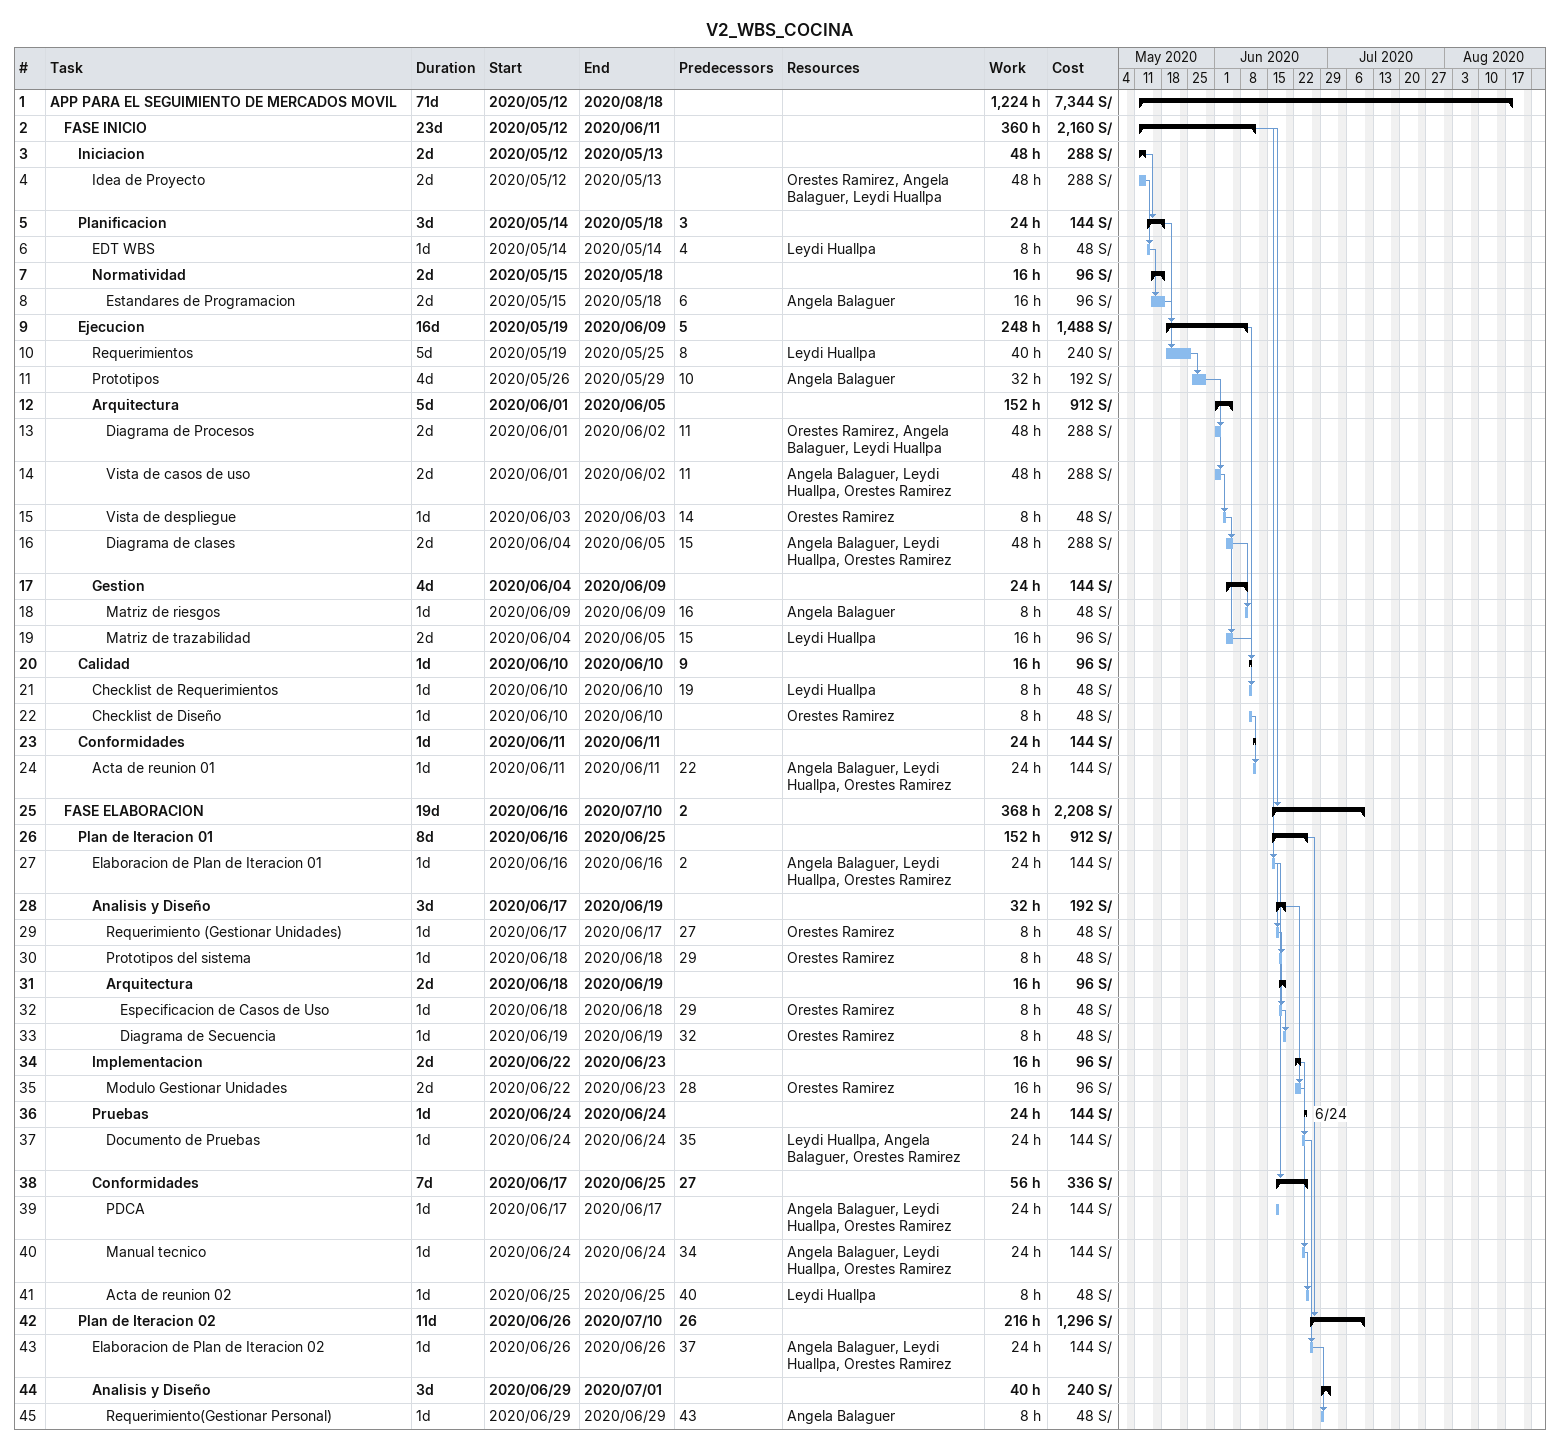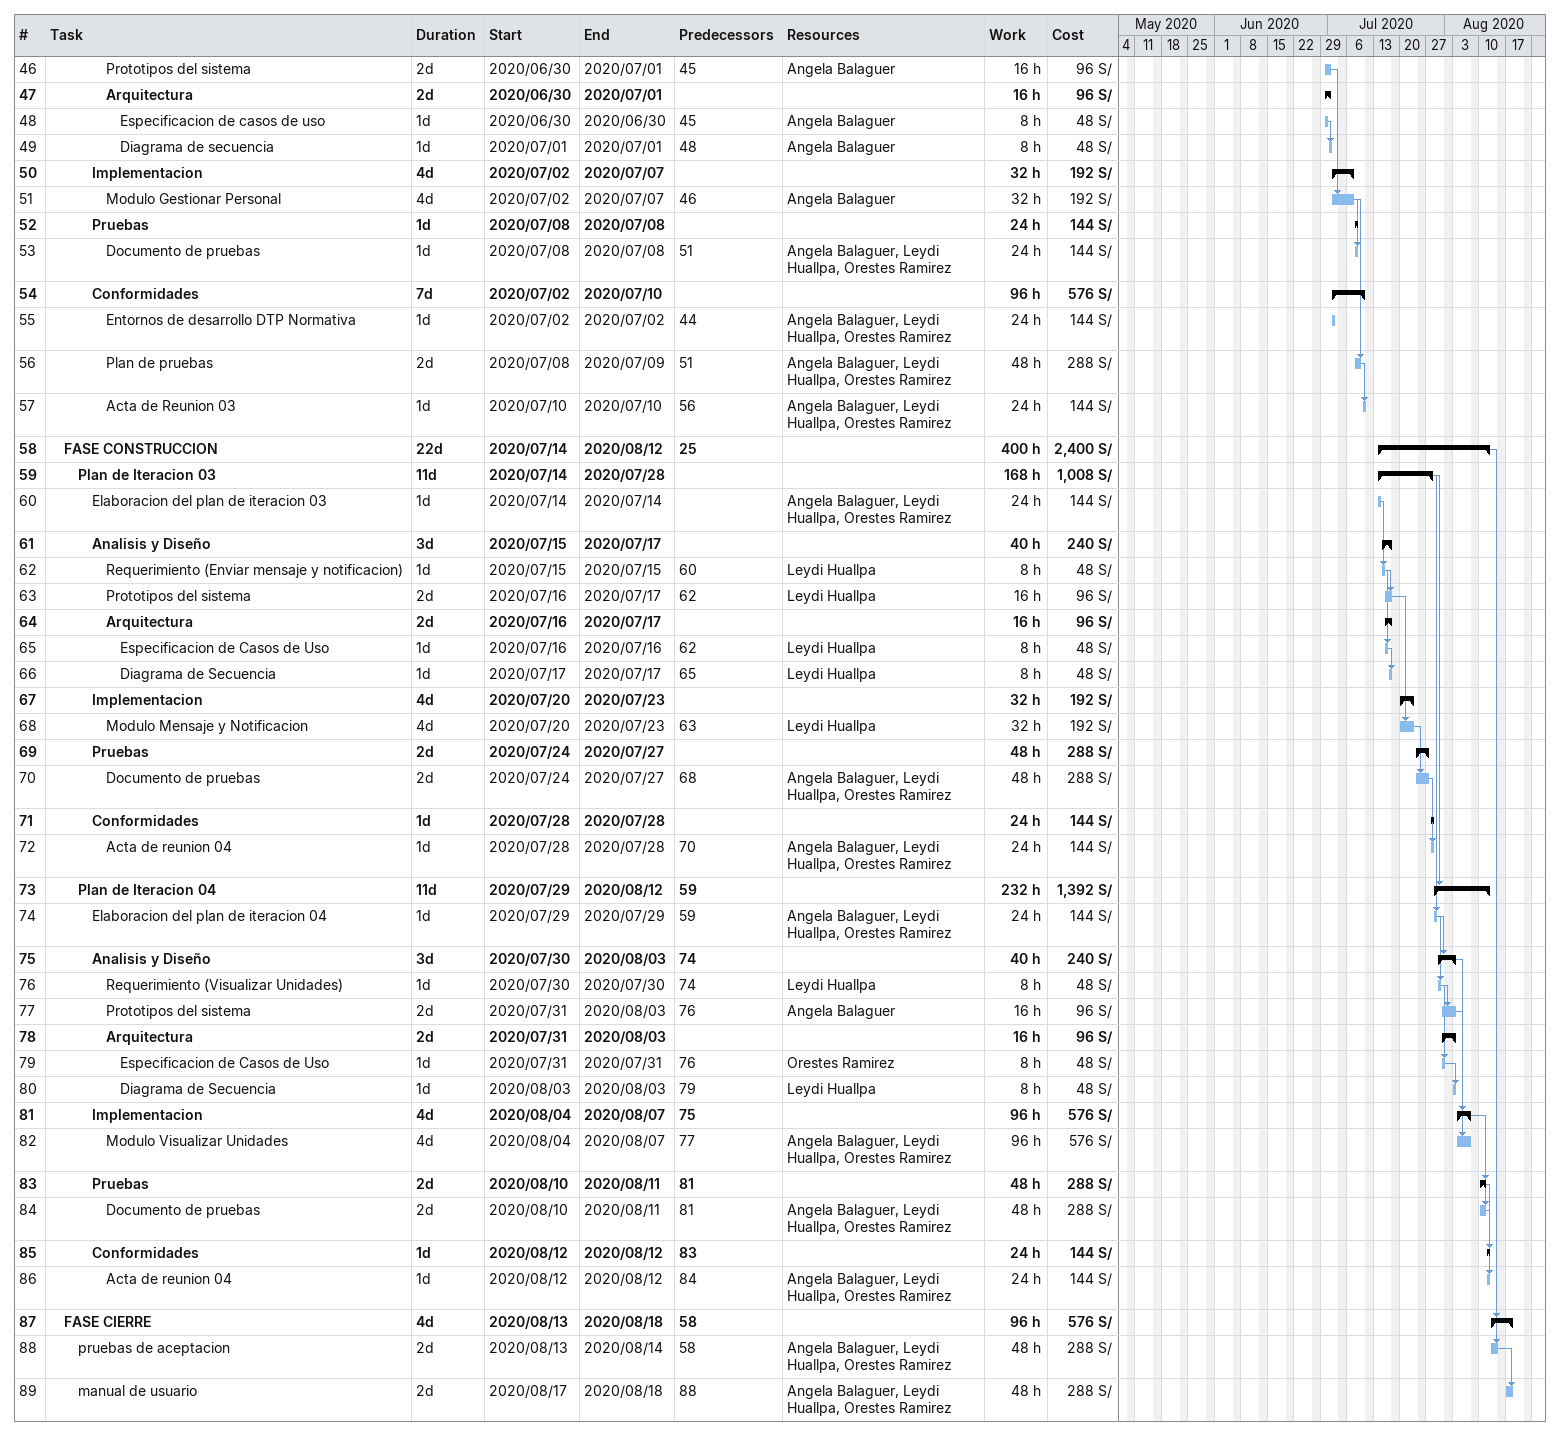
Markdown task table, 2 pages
V2_WBS_COCINA

| ID | Level | Task | Duration | Start | Finish | Predecessors | Resources | Work (h) | Cost (S/) |
|---|---|---|---|---|---|---|---|---|---|
| 1 | 1 | **APP PARA EL SEGUIMIENTO DE MERCADOS MOVIL** | 71d | 2020-05-12 | 2020-08-18 |  |  | 1224 | 7344 |
| 2 | 2 | **FASE INICIO** | 23d | 2020-05-12 | 2020-06-11 |  |  | 360 | 2160 |
| 3 | 3 | **Iniciacion** | 2d | 2020-05-12 | 2020-05-13 |  |  | 48 | 288 |
| 4 | 4 | Idea de Proyecto | 2d | 2020-05-12 | 2020-05-13 |  | Orestes Ramirez, Angela Balaguer, Leydi Huallpa | 48 | 288 |
| 5 | 3 | **Planificacion** | 3d | 2020-05-14 | 2020-05-18 | 3 |  | 24 | 144 |
| 6 | 4 | EDT WBS | 1d | 2020-05-14 | 2020-05-14 | 4 | Leydi Huallpa | 8 | 48 |
| 7 | 4 | **Normatividad** | 2d | 2020-05-15 | 2020-05-18 |  |  | 16 | 96 |
| 8 | 5 | Estandares de Programacion | 2d | 2020-05-15 | 2020-05-18 | 6 | Angela Balaguer | 16 | 96 |
| 9 | 3 | **Ejecucion** | 16d | 2020-05-19 | 2020-06-09 | 5 |  | 248 | 1488 |
| 10 | 4 | Requerimientos | 5d | 2020-05-19 | 2020-05-25 | 8 | Leydi Huallpa | 40 | 240 |
| 11 | 4 | Prototipos | 4d | 2020-05-26 | 2020-05-29 | 10 | Angela Balaguer | 32 | 192 |
| 12 | 4 | **Arquitectura** | 5d | 2020-06-01 | 2020-06-05 |  |  | 152 | 912 |
| 13 | 5 | Diagrama de Procesos | 2d | 2020-06-01 | 2020-06-02 | 11 | Orestes Ramirez, Angela Balaguer, Leydi Huallpa | 48 | 288 |
| 14 | 5 | Vista de casos de uso | 2d | 2020-06-01 | 2020-06-02 | 11 | Angela Balaguer, Leydi Huallpa, Orestes Ramirez | 48 | 288 |
| 15 | 5 | Vista de despliegue | 1d | 2020-06-03 | 2020-06-03 | 14 | Orestes Ramirez | 8 | 48 |
| 16 | 5 | Diagrama de clases | 2d | 2020-06-04 | 2020-06-05 | 15 | Angela Balaguer, Leydi Huallpa, Orestes Ramirez | 48 | 288 |
| 17 | 4 | **Gestion** | 4d | 2020-06-04 | 2020-06-09 |  |  | 24 | 144 |
| 18 | 5 | Matriz de riesgos | 1d | 2020-06-09 | 2020-06-09 | 16 | Angela Balaguer | 8 | 48 |
| 19 | 5 | Matriz de trazabilidad | 2d | 2020-06-04 | 2020-06-05 | 15 | Leydi Huallpa | 16 | 96 |
| 20 | 3 | **Calidad** | 1d | 2020-06-10 | 2020-06-10 | 9 |  | 16 | 96 |
| 21 | 4 | Checklist de Requerimientos | 1d | 2020-06-10 | 2020-06-10 | 19 | Leydi Huallpa | 8 | 48 |
| 22 | 4 | Checklist de Diseño | 1d | 2020-06-10 | 2020-06-10 |  | Orestes Ramirez | 8 | 48 |
| 23 | 3 | **Conformidades** | 1d | 2020-06-11 | 2020-06-11 |  |  | 24 | 144 |
| 24 | 4 | Acta de reunion 01 | 1d | 2020-06-11 | 2020-06-11 | 22 | Angela Balaguer, Leydi Huallpa, Orestes Ramirez | 24 | 144 |
| 25 | 2 | **FASE ELABORACION** | 19d | 2020-06-16 | 2020-07-10 | 2 |  | 368 | 2208 |
| 26 | 3 | **Plan de Iteracion 01** | 8d | 2020-06-16 | 2020-06-25 |  |  | 152 | 912 |
| 27 | 4 | Elaboracion de Plan de Iteracion 01 | 1d | 2020-06-16 | 2020-06-16 | 2 | Angela Balaguer, Leydi Huallpa, Orestes Ramirez | 24 | 144 |
| 28 | 4 | **Analisis y Diseño** | 3d | 2020-06-17 | 2020-06-19 |  |  | 32 | 192 |
| 29 | 5 | Requerimiento (Gestionar Unidades) | 1d | 2020-06-17 | 2020-06-17 | 27 | Orestes Ramirez | 8 | 48 |
| 30 | 5 | Prototipos del sistema | 1d | 2020-06-18 | 2020-06-18 | 29 | Orestes Ramirez | 8 | 48 |
| 31 | 5 | **Arquitectura** | 2d | 2020-06-18 | 2020-06-19 |  |  | 16 | 96 |
| 32 | 6 | Especificacion de Casos de Uso | 1d | 2020-06-18 | 2020-06-18 | 29 | Orestes Ramirez | 8 | 48 |
| 33 | 6 | Diagrama de Secuencia | 1d | 2020-06-19 | 2020-06-19 | 32 | Orestes Ramirez | 8 | 48 |
| 34 | 4 | **Implementacion** | 2d | 2020-06-22 | 2020-06-23 |  |  | 16 | 96 |
| 35 | 5 | Modulo Gestionar Unidades | 2d | 2020-06-22 | 2020-06-23 | 28 | Orestes Ramirez | 16 | 96 |
| 36 | 4 | **Pruebas** | 1d | 2020-06-24 | 2020-06-24 |  |  | 24 | 144 |
| 37 | 5 | Documento de Pruebas | 1d | 2020-06-24 | 2020-06-24 | 35 | Leydi Huallpa, Angela Balaguer, Orestes Ramirez | 24 | 144 |
| 38 | 4 | **Conformidades** | 7d | 2020-06-17 | 2020-06-25 | 27 |  | 56 | 336 |
| 39 | 5 | PDCA | 1d | 2020-06-17 | 2020-06-17 |  | Angela Balaguer, Leydi Huallpa, Orestes Ramirez | 24 | 144 |
| 40 | 5 | Manual tecnico | 1d | 2020-06-24 | 2020-06-24 | 34 | Angela Balaguer, Leydi Huallpa, Orestes Ramirez | 24 | 144 |
| 41 | 5 | Acta de reunion 02 | 1d | 2020-06-25 | 2020-06-25 | 40 | Leydi Huallpa | 8 | 48 |
| 42 | 3 | **Plan de Iteracion 02** | 11d | 2020-06-26 | 2020-07-10 | 26 |  | 216 | 1296 |
| 43 | 4 | Elaboracion de Plan de Iteracion 02 | 1d | 2020-06-26 | 2020-06-26 | 37 | Angela Balaguer, Leydi Huallpa, Orestes Ramirez | 24 | 144 |
| 44 | 4 | **Analisis y Diseño** | 3d | 2020-06-29 | 2020-07-01 |  |  | 40 | 240 |
| 45 | 5 | Requerimiento(Gestionar Personal) | 1d | 2020-06-29 | 2020-06-29 | 43 | Angela Balaguer | 8 | 48 |
| 46 | 5 | Prototipos del sistema | 2d | 2020-06-30 | 2020-07-01 | 45 | Angela Balaguer | 16 | 96 |
| 47 | 5 | **Arquitectura** | 2d | 2020-06-30 | 2020-07-01 |  |  | 16 | 96 |
| 48 | 6 | Especificacion de casos de uso | 1d | 2020-06-30 | 2020-06-30 | 45 | Angela Balaguer | 8 | 48 |
| 49 | 6 | Diagrama de secuencia | 1d | 2020-07-01 | 2020-07-01 | 48 | Angela Balaguer | 8 | 48 |
| 50 | 4 | **Implementacion** | 4d | 2020-07-02 | 2020-07-07 |  |  | 32 | 192 |
| 51 | 5 | Modulo Gestionar Personal | 4d | 2020-07-02 | 2020-07-07 | 46 | Angela Balaguer | 32 | 192 |
| 52 | 4 | **Pruebas** | 1d | 2020-07-08 | 2020-07-08 |  |  | 24 | 144 |
| 53 | 5 | Documento de pruebas | 1d | 2020-07-08 | 2020-07-08 | 51 | Angela Balaguer, Leydi Huallpa, Orestes Ramirez | 24 | 144 |
| 54 | 4 | **Conformidades** | 7d | 2020-07-02 | 2020-07-10 |  |  | 96 | 576 |
| 55 | 5 | Entornos de desarrollo DTP Normativa | 1d | 2020-07-02 | 2020-07-02 | 44 | Angela Balaguer, Leydi Huallpa, Orestes Ramirez | 24 | 144 |
| 56 | 5 | Plan de pruebas | 2d | 2020-07-08 | 2020-07-09 | 51 | Angela Balaguer, Leydi Huallpa, Orestes Ramirez | 48 | 288 |
| 57 | 5 | Acta de Reunion 03 | 1d | 2020-07-10 | 2020-07-10 | 56 | Angela Balaguer, Leydi Huallpa, Orestes Ramirez | 24 | 144 |
| 58 | 2 | **FASE CONSTRUCCION** | 22d | 2020-07-14 | 2020-08-12 | 25 |  | 400 | 2400 |
| 59 | 3 | **Plan de Iteracion 03** | 11d | 2020-07-14 | 2020-07-28 |  |  | 168 | 1008 |
| 60 | 4 | Elaboracion del plan de iteracion 03 | 1d | 2020-07-14 | 2020-07-14 |  | Angela Balaguer, Leydi Huallpa, Orestes Ramirez | 24 | 144 |
| 61 | 4 | **Analisis y Diseño** | 3d | 2020-07-15 | 2020-07-17 |  |  | 40 | 240 |
| 62 | 5 | Requerimiento (Enviar mensaje y notificacion) | 1d | 2020-07-15 | 2020-07-15 | 60 | Leydi Huallpa | 8 | 48 |
| 63 | 5 | Prototipos del sistema | 2d | 2020-07-16 | 2020-07-17 | 62 | Leydi Huallpa | 16 | 96 |
| 64 | 5 | **Arquitectura** | 2d | 2020-07-16 | 2020-07-17 |  |  | 16 | 96 |
| 65 | 6 | Especificacion de Casos de Uso | 1d | 2020-07-16 | 2020-07-16 | 62 | Leydi Huallpa | 8 | 48 |
| 66 | 6 | Diagrama de Secuencia | 1d | 2020-07-17 | 2020-07-17 | 65 | Leydi Huallpa | 8 | 48 |
| 67 | 4 | **Implementacion** | 4d | 2020-07-20 | 2020-07-23 |  |  | 32 | 192 |
| 68 | 5 | Modulo Mensaje y Notificacion | 4d | 2020-07-20 | 2020-07-23 | 63 | Leydi Huallpa | 32 | 192 |
| 69 | 4 | **Pruebas** | 2d | 2020-07-24 | 2020-07-27 |  |  | 48 | 288 |
| 70 | 5 | Documento de pruebas | 2d | 2020-07-24 | 2020-07-27 | 68 | Angela Balaguer, Leydi Huallpa, Orestes Ramirez | 48 | 288 |
| 71 | 4 | **Conformidades** | 1d | 2020-07-28 | 2020-07-28 |  |  | 24 | 144 |
| 72 | 5 | Acta de reunion 04 | 1d | 2020-07-28 | 2020-07-28 | 70 | Angela Balaguer, Leydi Huallpa, Orestes Ramirez | 24 | 144 |
| 73 | 3 | **Plan de Iteracion 04** | 11d | 2020-07-29 | 2020-08-12 | 59 |  | 232 | 1392 |
| 74 | 4 | Elaboracion del plan de iteracion 04 | 1d | 2020-07-29 | 2020-07-29 | 59 | Angela Balaguer, Leydi Huallpa, Orestes Ramirez | 24 | 144 |
| 75 | 4 | **Analisis y Diseño** | 3d | 2020-07-30 | 2020-08-03 | 74 |  | 40 | 240 |
| 76 | 5 | Requerimiento (Visualizar Unidades) | 1d | 2020-07-30 | 2020-07-30 | 74 | Leydi Huallpa | 8 | 48 |
| 77 | 5 | Prototipos del sistema | 2d | 2020-07-31 | 2020-08-03 | 76 | Angela Balaguer | 16 | 96 |
| 78 | 5 | **Arquitectura** | 2d | 2020-07-31 | 2020-08-03 |  |  | 16 | 96 |
| 79 | 6 | Especificacion de Casos de Uso | 1d | 2020-07-31 | 2020-07-31 | 76 | Orestes Ramirez | 8 | 48 |
| 80 | 6 | Diagrama de Secuencia | 1d | 2020-08-03 | 2020-08-03 | 79 | Leydi Huallpa | 8 | 48 |
| 81 | 4 | **Implementacion** | 4d | 2020-08-04 | 2020-08-07 | 75 |  | 96 | 576 |
| 82 | 5 | Modulo Visualizar Unidades | 4d | 2020-08-04 | 2020-08-07 | 77 | Angela Balaguer, Leydi Huallpa, Orestes Ramirez | 96 | 576 |
| 83 | 4 | **Pruebas** | 2d | 2020-08-10 | 2020-08-11 | 81 |  | 48 | 288 |
| 84 | 5 | Documento de pruebas | 2d | 2020-08-10 | 2020-08-11 | 81 | Angela Balaguer, Leydi Huallpa, Orestes Ramirez | 48 | 288 |
| 85 | 4 | **Conformidades** | 1d | 2020-08-12 | 2020-08-12 | 83 |  | 24 | 144 |
| 86 | 5 | Acta de reunion 04 | 1d | 2020-08-12 | 2020-08-12 | 84 | Angela Balaguer, Leydi Huallpa, Orestes Ramirez | 24 | 144 |
| 87 | 2 | **FASE CIERRE** | 4d | 2020-08-13 | 2020-08-18 | 58 |  | 96 | 576 |
| 88 | 3 | pruebas de aceptacion | 2d | 2020-08-13 | 2020-08-14 | 58 | Angela Balaguer, Leydi Huallpa, Orestes Ramirez | 48 | 288 |
| 89 | 3 | manual de usuario | 2d | 2020-08-17 | 2020-08-18 | 88 | Angela Balaguer, Leydi Huallpa, Orestes Ramirez | 48 | 288 |
